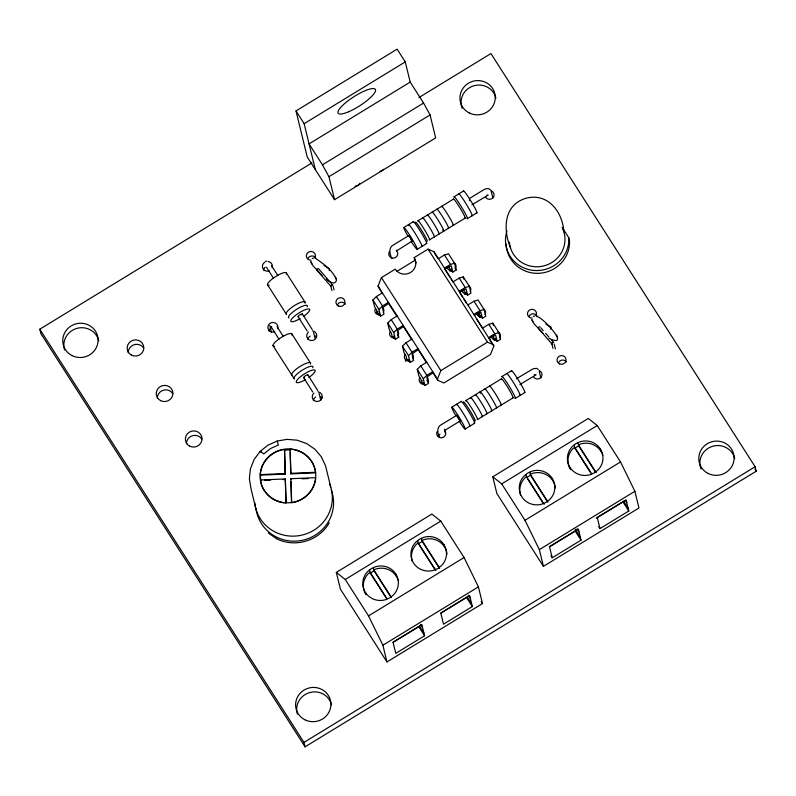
<?xml version="1.0" encoding="UTF-8"?>
<svg xmlns="http://www.w3.org/2000/svg" width="796" height="796" viewBox="0 0 796 796"><rect width="100%" height="100%" fill="white"/><g stroke="black" fill="none" stroke-linecap="round" stroke-linejoin="round"><path stroke-width="1.19" d="M396.338 250.959L396.547 250.183M382.339 293.595L378.03 286.092L381.413 277.625L395.244 269.177A11.144 10.766 -13.7 0 0 410.547 272.491A11.144 10.766 -13.7 0 0 414.199 257.596L428.039 249.138L434.128 251.815L493.878 346.031L490.495 354.499L443.87 382.985L437.78 380.309L432.437 371.951M437.78 380.309L437.472 379.065L440.855 370.608L487.48 342.121L493.58 344.797M329.206 522.813C319.236 540.822 295.008 548.116 276.7 538.753M377.622 314.271L376.538 309.823L374.548 306.709L372.906 299.953L376.428 296.53L382.379 292.888M380.607 316.171L378.956 309.425L382.478 305.992L388.428 302.361L388.667 303.346L382.438 307.793L383.98 314.112L380.607 316.171L378.617 313.057L379.155 315.286M392.408 337.395L391.324 332.947L389.334 329.833L387.692 323.077L391.204 319.644L397.154 316.012M395.383 339.295L393.741 332.549L397.264 329.116L403.214 325.474L403.453 326.469L397.224 330.917L398.756 337.235L395.383 339.295L393.393 336.181L393.94 338.409M407.194 360.518L406.109 356.061L404.119 352.956L402.468 346.2L405.99 342.768L411.94 339.136M410.169 362.419L408.527 355.663L412.039 352.24L417.99 348.598L418.238 349.593L412 354.041L413.542 360.359L410.169 362.419L408.179 359.304L408.726 361.533M421.98 383.642L420.895 379.185L418.895 376.07L417.253 369.324L420.776 365.891L426.726 362.26M424.955 385.543L423.303 378.787L426.825 375.364L432.775 371.722L433.014 372.717L426.785 377.165L428.328 383.483L424.955 385.543L422.965 382.428L423.502 384.657M329.196 270.58L329.564 268.889L324.091 265.516M386.627 598.682L370.279 573.1L374.07 570.782L373.324 567.737M434.785 569.339L418.437 543.758L422.228 541.439L421.462 538.315M590.592 472.715L574.891 448.158L578.682 445.84L577.926 442.725M396.667 250.83L412.228 240.999L408.836 235.566L394.06 244.581C388.12 247.039 389.652 253.974 391.891 258.67M445.571 429.89L460.227 420.935L458.496 417.631L456.785 415.273L442.009 424.288C436.646 426.517 437.143 432.765 439.551 437.203M295.993 110.933L397.114 49.153L405.264 61.899L410.189 82.107L423.572 103.042L430.069 114.932L435.671 137.897L334.549 199.677L307.196 156.892L295.993 110.933L304.142 123.678L315.345 169.638M304.142 123.678L405.264 61.899M410.189 82.107L309.067 143.887L322.45 164.822L328.957 176.712L334.549 199.677M418.925 97.55L490.943 53.561L755.115 466.755L756.2 471.212L305.057 746.847L40.885 333.643L39.8 329.196L311.962 162.901M322.45 164.822L423.572 103.042M328.957 176.712L430.069 114.932M403.861 227.467L413.333 221.676M454.088 196.781L463.561 190.99M418 220.791L453.531 199.08M469.55 198.433L483.242 190.065C485.431 188.543 489.182 187.548 490.843 190.334M471.958 204.781L488.127 195.11L487.053 195.159M429.591 239.815L465.133 218.104M417.194 249.347L426.666 243.556M467.421 218.661L476.894 212.87M396.975 271.317L414.875 260.382L414.199 257.596M438.477 258.61L444.427 254.979L448.496 253.775L454.546 263.237L456.188 269.993L452.815 272.053L450.825 268.939L451.372 271.167M454.546 263.237L450.486 264.441L444.526 268.083L444.775 269.068L451.272 265.735L452.815 272.053M453.262 281.734L459.212 278.103L463.272 276.899L469.332 286.361L470.973 293.117L467.6 295.177L465.61 292.062L466.148 294.291M469.332 286.361L465.262 287.565L459.312 291.197L459.551 292.192L466.058 288.858L467.6 295.177M468.048 304.858L473.998 301.216L478.058 300.022L484.107 309.485L485.759 316.241L482.386 318.3L480.396 315.186L480.933 317.415M484.107 309.485L480.048 310.689L474.098 314.32L474.336 315.315L480.844 311.982L482.386 318.3M482.824 327.982L488.774 324.34L492.843 323.136L498.893 332.609L500.535 339.365L497.162 341.424L495.172 338.31L495.719 340.539M488.883 337.444L494.833 333.813L498.893 332.609M489.122 338.439L495.629 335.106L497.162 341.424M451.81 407.174L461.282 401.383M502.037 376.488L511.51 370.697M465.949 400.497L501.48 378.787M516.445 378.787L533.002 368.837L536.534 368.339L538.255 369.384M519.907 384.498L536.076 374.816L534.206 374.588M477.54 419.522L513.082 397.811M465.143 429.054L474.615 423.263M515.37 398.368L524.843 392.577M336.33 572.414L431.85 514.047L440.775 521.121L464.058 557.538L478.416 586.871L482.485 603.577L386.955 661.944L340.399 589.11L336.33 572.414L345.255 579.488L368.538 615.895L382.886 645.238L386.955 661.944M492.784 476.814L588.314 418.457L597.239 425.532L620.522 461.939L634.88 491.281L638.949 507.987L543.419 566.344L496.863 493.52L492.784 476.814L501.719 483.888L524.992 520.305L539.35 549.648L543.419 566.344M345.255 579.488L440.775 521.121M501.719 483.888L597.239 425.532M368.538 615.895L464.058 557.538M524.992 520.305L620.522 461.939M382.886 645.238L478.416 586.871M539.35 549.648L634.88 491.281M393.025 642.372L418.746 626.661L424.566 635.765L395.761 653.367L393.045 642.233L421.85 624.631L424.566 635.765M440.785 613.199L466.506 597.478L472.327 606.582L443.521 624.183L440.805 613.049L469.62 595.448L472.327 606.582M549.489 546.782L575.21 531.071L581.03 540.176L552.215 557.777L550.922 555.747M596.224 518.226L622.97 501.888L628.79 510.992L599.985 528.594L598.692 526.564M305.057 746.847L303.973 742.389L755.115 466.755M550.583 329.126L551.091 327.295L545.837 324.052M277.157 441.084L267.924 445.173L260.063 451.471A5.572 0.786 43.9 0 1 260.64 451.621L260.959 451.8A5.572 0.786 43.9 0 1 263.715 453.969L270.481 448.546L278.431 444.974L277.157 441.034L287.137 439.342L297.197 440.198L306.639 443.561L314.967 449.272L321.365 456.824L325.584 465.919L330.748 487.072M529.788 472.137L530.524 475.192L526.733 477.51L525.997 474.456M265.456 261.426L266.73 261.048M412.288 241.218L410.965 239.606M460.227 420.935L459.7 420.447M312.271 258.491L313.604 258.113M533.28 316.42L534.604 316.042M260.511 475.142L285.286 474.108L284.61 450.088L283.635 449.561A27.85 26.915 -13.7 0 0 260.352 473.759L260.66 480.525L260.531 479.968L285.306 478.943L286.082 502.316M290.033 449.302L290.888 449.262A27.85 26.915 -13.7 0 1 315.465 471.461L315.624 472.844L290.848 473.879L290.033 449.302L290.172 449.849L284.61 450.088M260.372 474.585L285.147 473.55L285.286 474.108M290.709 473.322L315.485 472.287M291.535 502.734L290.858 478.704L315.634 477.68M264.381 480.376L270.57 480.117M282.958 479.6L285.436 479.5M302.142 478.804L308.341 478.545M285.127 502.992L285.973 502.963L285.306 478.943M553.25 342.459L553.18 342.35A1.114 0.647 -40.2 0 0 552.762 342.618M260.64 451.621L260.063 451.471L254.133 459.511L250.422 468.874L249.367 478.675L250.969 488.575L256.123 509.729M271.715 327.086L270.73 326.539L271.555 327.564M536.793 316.47C542.812 316.848 571.568 348.966 549.021 338.36M315.793 258.531C323.803 264.033 333.385 270.869 336.469 280.311C335.295 285.744 328.519 281.515 326.36 279.117M268.371 533.041L276.59 538.703M543.111 333.385L534.126 323.853L531.847 319.435M322.111 275.446L313.117 265.914L310.848 261.496M540.006 326.838L538.832 327.017L538.265 328.211L552.145 344.171L551.857 343.733A1.114 1.055 -20.3 0 1 551.946 342.917M540.822 327.773L543.24 330.559M545.668 333.355L548.902 337.076M551.33 339.862L553.757 342.658M331.663 283.824L318.47 268.58L317.256 268.819L316.768 270.013L329.952 285.257M469.222 199.895L469.62 200.483M458.914 419.313L459.332 419.94M266.441 267.197L273.535 278.262M271.934 328.151L279.038 339.215M754.867 469.113L756.2 471.212M562.175 227.387L568.712 237.616L569.538 241.278A31.75 30.686 -13.7 0 1 538.713 273.317A31.75 30.686 -13.7 0 1 506.166 243.914M625.457 500.614L626.75 502.634M623.586 501.122L628.114 508.206M596.134 472.585L578.463 444.954L580.662 443.969A17.83 17.223 -13.7 0 1 602.791 455.262M578.682 445.84L595.697 472.446M591.687 473.869L574.672 447.272L572.812 448.765A17.83 17.223 -13.7 0 0 569.996 468.735M454.864 267.914L456.188 269.993M444.427 254.979L450.486 264.441M459.212 278.103L465.262 287.565M473.998 301.216L480.048 310.689M488.774 324.34L494.833 333.813M435.104 254.093L437.77 258.272M444.457 268.72L449.8 277.078M451.133 279.167L453.133 282.301M459.819 292.749L462.486 296.928M463.819 299.017L466.496 303.196M476.515 318.868L482.525 328.27M489.202 338.718L493.878 346.031M428.039 249.138L487.48 342.121M577.05 528.783L578.99 531.818M575.18 529.3L580.354 537.39M547.986 501.997L530.325 474.366L532.524 473.381A17.83 17.223 -13.7 0 1 555.31 487.988M530.524 475.192L547.539 501.798M544.195 504.306L526.534 476.685L524.673 478.177A17.83 17.223 -13.7 0 0 520.534 495.032M527.39 478.525L543.091 503.092M381.413 277.625L440.855 370.608M378.03 286.092L437.472 379.065M388.349 302.997L397.035 316.579M403.045 325.982L411.731 339.564M417.741 348.966L426.417 362.548M376.428 296.53L382.478 305.992M391.204 319.644L397.264 329.116M405.99 342.768L412.039 352.24M420.776 365.891L426.825 375.364M397.433 335.156L398.756 337.235M372.906 299.953L378.956 309.425M387.692 323.077L393.741 332.549M402.468 346.2L408.527 355.663M417.253 369.324L423.303 378.787M286.47 273.127L305.087 302.261M271.545 265.665L277.894 275.605M302.45 314.002L312.231 329.554M481.152 601.497L482.485 603.577M298.092 316.669L307.216 331.056M468.356 595.199L470.297 598.234M467.123 596.721L471.65 603.796M267.516 284.709L286.132 313.843M291.963 334.081L310.589 363.215M439.671 568.175L422.009 540.544L424.198 539.559A17.83 17.223 -13.7 0 1 446.984 554.165M422.228 541.439L439.233 568.045M435.88 570.493L418.218 542.862L416.348 544.355A17.83 17.223 -13.7 0 0 412.219 561.21M277.038 326.619L283.396 336.549M307.943 374.956L317.723 390.508M303.584 377.612L312.709 392M273.008 345.663L293.963 378.428M420.587 624.382L422.527 627.417M419.363 625.905L423.89 632.979M391.532 597.587L373.861 569.956L376.06 568.981A17.83 17.223 -13.7 0 1 398.189 580.264M374.07 570.782L391.075 597.388M387.085 598.881L370.07 572.274L368.21 573.777A17.83 17.223 -13.7 0 0 365.394 593.736M260.959 451.8L261.396 452.476M39.8 329.196L303.973 742.389M458.456 418.596L457.212 416.467M409.273 236.76L408.766 235.596M556.553 335.007L556.812 335.564M557.15 336.29L557.429 336.907M531.957 320.101L532.245 320.718M532.584 321.445L532.842 322.002M335.544 277.068L335.803 277.635M336.141 278.351L336.429 278.968M310.957 262.173L311.246 262.789M311.574 263.506L311.833 264.063M456.944 415.92L456.715 415.303M551.996 344.011L551.966 343.962A1.114 0.647 -40.2 0 1 551.996 343.414M563.827 231.726C562.563 211.517 547.479 192.125 525.489 198.413C503.37 205.288 503.072 229.895 510.525 247.904M628.79 510.992L626.074 499.858L597.269 517.46L599.985 528.594M570.573 469.7L570.026 467.471A17.83 17.223 -13.7 0 1 572.274 446.536L575.876 443.641L580.115 441.74A17.83 17.223 -13.7 0 1 600.353 448.944L600.89 451.173M554.255 344.18L555.419 348.956M552.125 344.827L552.991 348.409M574.135 445.044L574.891 448.158M581.03 540.176L578.314 529.042L549.509 546.643L552.215 557.777M539.121 370.817L540.842 377.861M491.172 191.11L492.893 198.154M552.205 478.356A17.83 17.223 -13.7 0 1 549.966 499.291L546.355 502.186L542.116 504.087A17.83 17.223 -13.7 0 1 521.887 496.883A17.83 17.223 -13.7 0 1 524.126 475.948L527.738 473.063L531.977 471.152A17.83 17.223 -13.7 0 1 552.205 478.356L552.752 480.585M492.843 323.136L493.391 325.395M493.102 335.066L494.465 340.638M478.316 311.942L479.68 317.514M463.272 276.899L463.819 279.147M463.541 288.819L464.894 294.391M449.024 266.809L450.108 271.267M434.128 251.815L434.437 253.048M444.457 429.163L445.591 433.82M443.889 544.544A17.83 17.223 -13.7 0 1 441.651 565.478L438.039 568.364L433.8 570.274A17.83 17.223 -13.7 0 1 413.562 563.07A17.83 17.223 -13.7 0 1 415.81 542.136L419.412 539.24L423.661 537.34A17.83 17.223 -13.7 0 1 443.889 544.544L444.437 546.762M417.671 540.633L418.437 543.758M333.166 286.331L334.041 289.913M331.036 286.978L331.902 290.56M365.961 594.712L365.424 592.483A17.83 17.223 -13.7 0 1 367.662 571.548L371.274 568.652L375.513 566.752A17.83 17.223 -13.7 0 1 395.751 573.956L396.289 576.175M313.594 332.449L314.977 338.131M369.533 570.045L370.279 573.1M319.087 393.393L320.748 400.219M269.834 325.524L271.496 332.34M290.858 478.704L290.998 479.262M568.712 237.616L568.861 238.501A31.75 30.686 -13.7 0 1 532.723 270.322A31.75 30.686 -13.7 0 1 506.982 230.92M290.241 452.257L290.848 473.879M291.067 481.67L291.635 502.087M284.48 449.531L285.147 473.55M260.531 479.968L260.551 480.794A27.85 26.915 -13.7 0 0 283.933 502.873M186.433 443.79A8.358 8.079 -13.7 0 1 201.876 439.103M157.329 398.269A8.358 8.079 -13.7 0 1 172.772 393.582M312.48 330.897A5.015 4.846 -13.7 0 1 316.4 337.434A5.015 4.846 -13.7 0 1 308.868 339.723A5.015 4.846 -13.7 0 1 308.44 332.121M307.883 339.534A5.015 4.846 -13.7 0 1 310.221 336.061M315.226 335.852A5.015 4.846 -13.7 0 1 316.589 336.887M383.175 308.151A4.527 4.368 -13.7 0 1 383.294 312.53M379.443 314.878A4.527 4.368 -13.7 0 1 375.354 308.48M397.95 331.275A4.527 4.368 -13.7 0 1 398.08 335.653M394.229 338.001A4.527 4.368 -13.7 0 1 390.139 331.594M376.438 312.928A4.527 4.368 -13.7 0 1 378.04 311.256M412.736 354.399A4.527 4.368 -13.7 0 1 412.855 358.767M409.015 361.125A4.527 4.368 -13.7 0 1 404.915 354.717M405.462 361.384A4.527 4.368 -13.7 0 1 406 359.175M427.522 377.513A4.527 4.368 -13.7 0 1 427.641 381.891M423.79 384.249A4.527 4.368 -13.7 0 1 419.701 377.841M420.785 382.299A4.527 4.368 -13.7 0 1 422.397 380.627M426.905 380.438A4.527 4.368 -13.7 0 1 428.606 381.971M498.037 331.862A4.527 4.368 -13.7 0 1 499.858 337.773M496.007 340.121A4.527 4.368 -13.7 0 1 491.371 335.932M483.252 308.739A4.527 4.368 -13.7 0 1 485.072 314.649M481.222 317.007A4.527 4.368 -13.7 0 1 476.585 312.818M468.466 285.615A4.527 4.368 -13.7 0 1 470.287 291.525M466.436 293.883A4.527 4.368 -13.7 0 1 461.809 289.694M478.217 315.057A4.527 4.368 -13.7 0 1 479.829 313.385M453.69 262.501A4.527 4.368 -13.7 0 1 455.501 268.411M451.66 270.759A4.527 4.368 -13.7 0 1 447.024 266.57M383.423 169.339A5.662 5.473 -13.7 0 1 380.12 171.359M359.892 183.249A5.662 5.473 -13.7 0 1 355.076 186.184M539.638 370.757A4.527 4.368 -13.7 0 1 540.763 377.603A4.527 4.368 -13.7 0 1 533.638 376.996M438.317 435.9A4.527 4.368 -13.7 0 1 439.929 434.228M445.054 431.114A4.527 4.368 -13.7 0 1 441.322 437.84A4.527 4.368 -13.7 0 1 437.233 431.442M397.105 251.407A4.527 4.368 -13.7 0 1 393.373 258.133A4.527 4.368 -13.7 0 1 389.284 251.735M491.689 191.05A4.527 4.368 -13.7 0 1 492.814 197.896A4.527 4.368 -13.7 0 1 485.689 197.279M128.226 352.757A8.358 8.079 -13.7 0 1 143.678 348.061M268.133 261.526A5.015 4.846 -13.7 0 1 272.152 267.814M269.247 270.819A5.015 4.846 -13.7 0 1 262.929 268.58A5.015 4.846 -13.7 0 1 264.789 262.242M263.536 270.162A5.015 4.846 -13.7 0 1 265.177 267.207M64.585 349.981A17.691 17.094 -13.7 0 1 63.929 346.658M63.859 345.573A17.691 17.094 -13.7 0 1 79.321 327.872A17.691 17.094 -13.7 0 1 98.744 340.797M700.977 468.894A17.691 17.094 -13.7 0 1 699.943 464.496M699.883 463.411A17.691 17.094 -13.7 0 1 715.345 445.71A17.691 17.094 -13.7 0 1 734.758 458.645M462.128 108.395A17.691 17.094 -13.7 0 1 461.093 103.997M461.033 102.913A17.691 17.094 -13.7 0 1 476.486 85.212A17.691 17.094 -13.7 0 1 495.908 98.137M297.415 714.151A17.691 17.094 -13.7 0 1 309.883 692.51A17.691 17.094 -13.7 0 1 331.574 704.977M337.584 304.51A4.527 4.368 -13.7 0 1 345.404 304.191M311.027 260.212A4.527 4.368 -13.7 0 1 306.44 255.267A4.527 4.368 -13.7 0 1 312.33 251.665A4.527 4.368 -13.7 0 1 314.868 257.864M532.116 318.062A4.527 4.368 -13.7 0 1 527.529 313.117A4.527 4.368 -13.7 0 1 533.419 309.515A4.527 4.368 -13.7 0 1 535.957 315.714M529.111 316.111A4.527 4.368 -13.7 0 1 536.922 315.793M308.022 258.272A4.527 4.368 -13.7 0 1 315.833 257.944M558.673 362.359A4.527 4.368 -13.7 0 1 566.493 362.041M317.972 391.841A5.015 4.846 -13.7 0 1 321.892 398.388A5.015 4.846 -13.7 0 1 314.37 400.667A5.015 4.846 -13.7 0 1 313.932 393.075M313.385 400.488A5.015 4.846 -13.7 0 1 315.714 397.015M320.718 396.806A5.015 4.846 -13.7 0 1 322.082 397.841M274.749 331.773A5.015 4.846 -13.7 0 1 267.944 328.061A5.015 4.846 -13.7 0 1 273.346 322.45A5.015 4.846 -13.7 0 1 277.645 328.758M269.038 331.116A5.015 4.846 -13.7 0 1 270.67 328.161M600.353 448.944A17.83 17.223 -13.7 0 1 598.104 469.879L594.503 472.774L590.264 474.675A17.83 17.223 -13.7 0 1 570.026 467.471M395.751 573.956A17.83 17.223 -13.7 0 1 393.503 594.891L389.901 597.786L385.652 599.687A17.83 17.223 -13.7 0 1 365.424 592.483M432.188 212.512A11.144 0.895 58.6 0 1 439.611 222.532A11.144 0.895 58.6 0 1 442.606 230.024M436.924 209.617A11.144 0.895 58.6 0 1 443.601 218.393A11.144 0.895 58.6 0 1 448.128 227.994M427.452 215.408A11.144 0.895 58.6 0 1 434.118 224.183A11.144 0.895 58.6 0 1 438.646 233.785M422.716 218.303A11.144 0.895 58.6 0 1 428.616 225.835A11.144 0.895 58.6 0 1 434.327 236.919M417.97 221.198A11.144 0.895 58.6 0 1 424.646 229.964A11.144 0.895 58.6 0 1 429.173 239.576M415.602 222.641A11.144 0.895 58.6 0 1 421.512 230.173A11.144 0.895 58.6 0 1 427.223 241.258M413.313 222.144A12.816 1.035 58.6 0 1 420.985 232.233A12.816 1.035 58.6 0 1 426.188 243.287M408.577 225.039A12.816 1.035 58.6 0 1 416.248 235.128A12.816 1.035 58.6 0 1 421.452 246.183M407.86 235.944A12.816 1.035 58.6 0 1 405.622 229.228A12.816 1.035 58.6 0 1 416.547 247.148A12.816 1.035 58.6 0 1 411.303 241.606M454.058 197.249A12.816 1.035 58.6 0 1 461.73 207.338A12.816 1.035 58.6 0 1 466.944 218.383M458.795 194.353A12.816 1.035 58.6 0 1 466.466 204.443A12.816 1.035 58.6 0 1 471.68 215.487M441.671 206.721A11.144 0.895 58.6 0 1 448.337 215.497A11.144 0.895 58.6 0 1 452.864 225.099M453.511 199.488A11.144 0.895 58.6 0 1 460.188 208.254A11.144 0.895 58.6 0 1 464.715 217.865M463.541 191.458A12.816 1.035 58.6 0 1 471.212 201.547A12.816 1.035 58.6 0 1 476.416 212.602M480.515 393.254A11.144 0.895 58.6 0 1 486.048 399.751A11.144 0.895 58.6 0 1 491.341 410.597M484.873 389.324A11.144 0.895 58.6 0 1 490.784 396.856A11.144 0.895 58.6 0 1 496.495 407.94M475.401 395.115A11.144 0.895 58.6 0 1 482.068 403.89A11.144 0.895 58.6 0 1 486.595 413.492M470.665 398.01A11.144 0.895 58.6 0 1 477.331 406.786A11.144 0.895 58.6 0 1 481.859 416.388M465.919 400.905A11.144 0.895 58.6 0 1 472.595 409.681A11.144 0.895 58.6 0 1 477.122 419.283M463.551 402.358A11.144 0.895 58.6 0 1 470.227 411.124A11.144 0.895 58.6 0 1 474.754 420.736M461.262 401.861A12.816 1.035 58.6 0 1 468.934 411.94A12.816 1.035 58.6 0 1 474.137 422.994M456.516 404.756A12.816 1.035 58.6 0 1 464.187 414.835A12.816 1.035 58.6 0 1 469.401 425.89M455.8 415.651A12.816 1.035 58.6 0 1 453.571 408.935A12.816 1.035 58.6 0 1 464.496 426.855A12.816 1.035 58.6 0 1 459.252 421.313M502.007 376.956A12.816 1.035 58.6 0 1 509.679 387.045A12.816 1.035 58.6 0 1 514.893 398.1M506.773 373.593A12.816 1.035 58.6 0 1 515.281 385.582A12.816 1.035 58.6 0 1 519.629 395.204M489.61 386.428A11.144 0.895 58.6 0 1 496.286 395.204A11.144 0.895 58.6 0 1 500.813 404.816M501.46 379.195A11.144 0.895 58.6 0 1 508.127 387.97A11.144 0.895 58.6 0 1 512.664 397.572M511.49 371.175A12.816 1.035 58.6 0 1 519.161 381.254A12.816 1.035 58.6 0 1 524.365 392.309M414.875 260.382A11.144 10.766 -13.7 0 1 416.059 262.929M562.563 228.432A27.85 26.915 -13.7 0 1 543.927 265.874A27.85 26.915 -13.7 0 1 509.44 242.143M286.64 314.36A11.144 2.716 -32.6 0 1 294.938 305.266A11.144 2.716 -32.6 0 1 304.948 303.176M269.118 285.326A11.144 2.716 -32.6 0 1 275.078 276.918A11.144 2.716 -32.6 0 1 286.321 274.043M288.968 318.002A11.144 2.716 -32.6 0 1 297.266 308.908A11.144 2.716 -32.6 0 1 307.266 306.818M300.122 318.609A11.144 2.716 -32.6 0 1 291.605 319.106A11.144 2.716 -32.6 0 1 307.286 309.067A11.144 2.716 -32.6 0 1 303.375 316.519M298.838 316.728A2.567 0.627 -32.6 0 1 298.619 315.823A2.567 0.627 -32.6 0 1 301.704 313.942A2.567 0.627 -32.6 0 1 301.923 314.848M292.132 375.314A11.144 2.716 -32.6 0 1 300.43 366.22A11.144 2.716 -32.6 0 1 310.44 364.13M274.62 346.28A11.144 2.716 -32.6 0 1 280.57 337.872A11.144 2.716 -32.6 0 1 291.814 334.997M294.46 378.956A11.144 2.716 -32.6 0 1 302.759 369.861A11.144 2.716 -32.6 0 1 312.768 367.772M305.614 379.563A11.144 2.716 -32.6 0 1 297.097 380.06A11.144 2.716 -32.6 0 1 312.778 370.021A11.144 2.716 -32.6 0 1 308.868 377.473M304.331 377.682A2.567 0.627 -32.6 0 1 303.992 376.896A2.567 0.627 -32.6 0 1 306.888 374.996A2.567 0.627 -32.6 0 1 307.734 375.453M329.484 483.6A38.994 37.681 -13.7 0 1 302.669 534.932A38.994 37.681 -13.7 0 1 254.68 502.465M331.166 489.759A38.994 37.681 -13.7 0 1 303.893 539.947A38.994 37.681 -13.7 0 1 256.033 508.714M315.664 478.495A27.85 26.915 -13.7 0 1 292.381 502.694M330.927 285.346A1.114 1.055 -17.4 0 0 330.788 285.893L330.997 286.441A1.114 0.647 -34.6 0 1 331.972 284.988L332.221 284.938A1.124 0.806 -26.7 0 1 332.837 285.227L332.43 284.888A1.114 1.055 -17.4 0 0 331.584 284.819M189.707 446.158A8.358 8.079 -13.7 0 0 202.015 438.636A8.358 8.079 -13.7 0 0 189.319 432.158A8.358 8.079 -13.7 0 0 189.707 446.158M160.603 400.647A8.358 8.079 -13.7 0 0 172.921 393.125A8.358 8.079 -13.7 0 0 160.215 386.647A8.358 8.079 -13.7 0 0 160.603 400.647M131.509 355.125A8.358 8.079 -13.7 0 0 143.817 347.603A8.358 8.079 -13.7 0 0 131.111 341.126A8.358 8.079 -13.7 0 0 131.509 355.125M72.018 355.573A17.691 17.094 -13.7 0 0 98.087 339.653A17.691 17.094 -13.7 0 0 71.182 325.922A17.691 17.094 -13.7 0 0 72.018 355.573M708.042 473.411A17.691 17.094 -13.7 0 0 734.101 457.491A17.691 17.094 -13.7 0 0 707.206 443.77A17.691 17.094 -13.7 0 0 708.042 473.411M469.192 112.913A17.691 17.094 -13.7 0 0 495.251 96.993A17.691 17.094 -13.7 0 0 468.356 83.262A17.691 17.094 -13.7 0 0 469.192 112.913M304.848 719.753A17.691 17.094 -13.7 0 0 330.917 703.823A17.691 17.094 -13.7 0 0 304.022 690.102A17.691 17.094 -13.7 0 0 304.848 719.753M338.32 305.972A4.527 4.368 -13.7 0 0 344.986 301.893A4.527 4.368 -13.7 0 0 338.101 298.391A4.527 4.368 -13.7 0 0 338.32 305.972M559.409 363.822A4.527 4.368 -13.7 0 0 566.065 359.742A4.527 4.368 -13.7 0 0 559.19 356.24A4.527 4.368 -13.7 0 0 559.409 363.822M348.548 111.788A22.059 5.383 -32.6 0 0 375.533 89.819A22.059 5.383 -32.6 0 0 346.22 102.236A22.059 5.383 -32.6 0 0 348.548 111.788M278.003 501.191A27.85 26.915 -13.7 0 0 315.395 471.182A27.85 26.915 -13.7 0 0 270.421 455.173A27.85 26.915 -13.7 0 0 278.003 501.191"/></g></svg>
